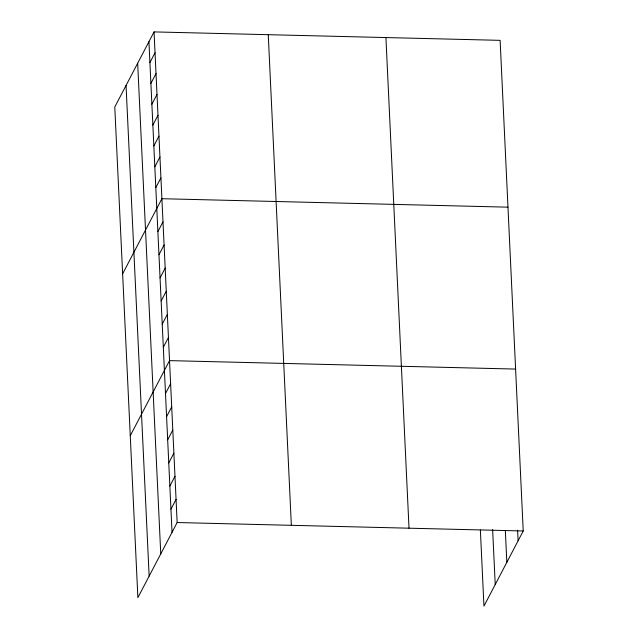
<?xml version="1.0" encoding="UTF-8"?>
<svg xmlns="http://www.w3.org/2000/svg" width="638" height="638" viewBox="0 0 638 638"><rect width="100%" height="100%" fill="white"/><g stroke="black" fill="none" stroke-linecap="round" stroke-linejoin="round"><path stroke-width="0.96" d="M154.053 31.9L114.776 107.017L137.88 597.654L177.149 522.53L154.053 31.9L500.12 40.346L523.224 530.983L483.947 606.1L480.366 529.963M149.914 62.54L155.034 52.755M150.895 83.395L156.015 73.601M151.876 104.241L156.996 94.456M152.857 125.096L157.977 115.311M153.846 145.95L158.958 136.157M154.827 166.797L159.939 157.012M155.808 187.652L160.92 177.866M122.632 273.83L161.9 198.713L507.976 207.167M157.873 231.634L162.993 221.849M158.966 254.761L164.086 244.976M160.05 277.897L165.17 268.104M161.143 301.024L166.263 291.231M162.235 324.152L167.347 314.367M163.32 347.279L168.44 337.494M130.256 435.746L169.525 360.622L515.6 369.075M165.497 393.542L170.617 383.757M166.59 416.67L171.702 406.885M167.674 439.805L172.794 430.012M168.767 462.933L173.879 453.147M169.852 486.06L174.971 476.275M170.944 509.196L176.064 499.402M177.149 522.53L523.224 530.983M517.601 530.17L518.104 540.769M505.336 530.529L506.835 562.325M492.632 529.604L495.224 584.544M385.918 37.562L409.014 528.192M268.255 34.691L291.351 525.321M148.933 41.685L172.029 532.323M137.664 63.25L160.76 553.88M126.053 85.46L149.148 576.09"/></g></svg>
